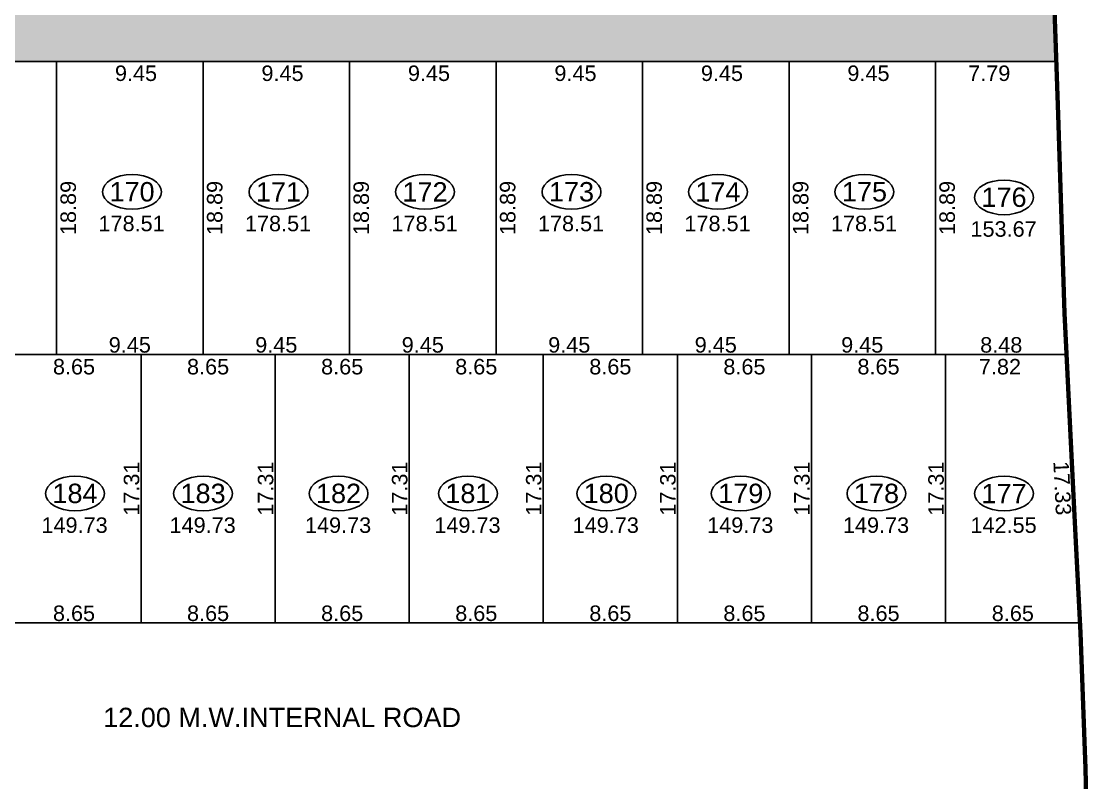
# Model space of a CAD drawing. Header units: millimetres. Extents: x 9625 to 10808, y -1607 to -1252.
# Drawn here: x 10635.9 to 10704.8, y -1423.5 to -1374.4 of the extents above; entities that cross this region are included whole.
import ezdxf

# ---------------------------------------------------------------- set-up
doc = ezdxf.new("R2010")
doc.units = ezdxf.units.MM
doc.header["$LTSCALE"] = 3
doc.header["$MEASUREMENT"] = 0
doc.header["$PDMODE"] = 35
doc.header["$PDSIZE"] = 1
doc.linetypes.add('HIDDEN', pattern=[0.375, 0.25, -0.125])
doc.layers.get('Defpoints').update_dxf_attribs({"linetype": 'HIDDEN'})
for name, color, linetype in [('DIM', 8, 'HIDDEN'), ('DIM1', 8, 'Continuous'), ('PLOT TEXT', 3, 'Continuous'), ('Text', 3, 'Continuous'), ('WALL', 6, 'Continuous')]:
    doc.layers.add(name, color=color, linetype=linetype)
doc.styles.add('ARIAL', font='arial.ttf')
doc.styles.get("Standard").update_dxf_attribs({"font": 'arial.ttf'})
doc.dimstyles.get("Standard").update_dxf_attribs({"dimtxt": 1, "dimasz": 0, "dimexe": 0, "dimexo": 0, "dimgap": 0.1, "dimtad": 1, "dimzin": 0, "dimdsep": 46, "dimtxsty": 'Standard', "dimcen": 0, "dimse1": 1, "dimse2": 1, "dimsd1": 1, "dimsd2": 1, "dimclrd": 256, "dimclre": 256, "dimclrt": 3, "dimadec": 0, "dimazin": 0, "dimtfac": 1, "dimtix": 1, "dimtofl": 0, "dimtmove": 2, "dimatfit": 3, "dimfxl": 1, "dimtolj": 1, "dimtzin": 0, "dimlwd": -1, "dimlwe": -1, "dimarcsym": 0})

# ---------------------------------------------------------------- blocks, each defined once
blk = doc.blocks.new('*D1519')
at = {"layer": 'Defpoints', "color": 0}
for p in [(10694.888, -1376.988), (10702.681, -1376.988), (10702.681, -1376.988)]:
    blk.add_point(p, dxfattribs=at)
at = {"layer": 'DIM1', "color": 3, "insert": (10698.356, -1377.751), "char_height": 1, "attachment_point": 5}
blk.add_mtext('\\A1;7.79', dxfattribs=at)
blk = doc.blocks.new('*D1087')
at = {"layer": 'Defpoints', "color": 0}
for p in [(10701.341, -1395.977), (10703.371, -1395.879), (10704.203, -1413.188)]:
    blk.add_point(p, dxfattribs=at)
at = {"layer": 'DIM1', "color": 3, "insert": (10703.068, -1404.504), "char_height": 1, "attachment_point": 5, "rotation": 272.75244}
blk.add_mtext('\\A1;17.33', dxfattribs=at)
blk = doc.blocks.new('*D1086')
at = {"layer": 'Defpoints', "color": 0}
for p in [(10695.553, -1413.188), (10704.203, -1413.188), (10704.203, -1413.188)]:
    blk.add_point(p, dxfattribs=at)
at = {"layer": 'DIM1', "color": 3, "insert": (10699.878, -1412.577), "char_height": 1, "attachment_point": 5}
blk.add_mtext('\\A1;8.65', dxfattribs=at)
blk = doc.blocks.new('*D1085')
at = {"layer": 'Defpoints', "color": 0}
for p in [(10695.553, -1395.879), (10703.371, -1395.879), (10703.371, -1395.879)]:
    blk.add_point(p, dxfattribs=at)
at = {"layer": 'DIM1', "color": 3, "insert": (10699.046, -1396.675), "char_height": 1, "attachment_point": 5}
blk.add_mtext('\\A1;7.82', dxfattribs=at)
blk = doc.blocks.new('*D1084')
at = {"layer": 'Defpoints', "color": 0}
for p in [(10695.538, -1395.879), (10695.538, -1395.879), (10695.538, -1413.188)]:
    blk.add_point(p, dxfattribs=at)
at = {"layer": 'DIM1', "color": 3, "insert": (10694.928, -1404.533), "char_height": 1, "attachment_point": 5, "rotation": 90}
blk.add_mtext('\\A1;17.31', dxfattribs=at)
blk = doc.blocks.new('*D1083')
at = {"layer": 'Defpoints', "color": 0}
for p in [(10686.888, -1413.188), (10695.538, -1413.188), (10695.538, -1413.188)]:
    blk.add_point(p, dxfattribs=at)
at = {"layer": 'DIM1', "color": 3, "insert": (10691.213, -1412.577), "char_height": 1, "attachment_point": 5}
blk.add_mtext('\\A1;8.65', dxfattribs=at)
blk = doc.blocks.new('*D1082')
at = {"layer": 'Defpoints', "color": 0}
for p in [(10686.888, -1395.879), (10695.538, -1395.879), (10695.538, -1395.879)]:
    blk.add_point(p, dxfattribs=at)
at = {"layer": 'DIM1', "color": 3, "insert": (10691.213, -1396.675), "char_height": 1, "attachment_point": 5}
blk.add_mtext('\\A1;8.65', dxfattribs=at)
blk = doc.blocks.new('*D1081')
at = {"layer": 'Defpoints', "color": 0}
for p in [(10686.888, -1395.879), (10686.888, -1395.879), (10686.888, -1413.188)]:
    blk.add_point(p, dxfattribs=at)
at = {"layer": 'DIM1', "color": 3, "insert": (10686.278, -1404.533), "char_height": 1, "attachment_point": 5, "rotation": 90}
blk.add_mtext('\\A1;17.31', dxfattribs=at)
blk = doc.blocks.new('*D1080')
at = {"layer": 'Defpoints', "color": 0}
for p in [(10678.238, -1413.188), (10686.888, -1413.188), (10686.888, -1413.188)]:
    blk.add_point(p, dxfattribs=at)
at = {"layer": 'DIM1', "color": 3, "insert": (10682.563, -1412.577), "char_height": 1, "attachment_point": 5}
blk.add_mtext('\\A1;8.65', dxfattribs=at)
blk = doc.blocks.new('*D1079')
at = {"layer": 'Defpoints', "color": 0}
for p in [(10678.238, -1395.879), (10686.888, -1395.879), (10686.888, -1395.879)]:
    blk.add_point(p, dxfattribs=at)
at = {"layer": 'DIM1', "color": 3, "insert": (10682.563, -1396.675), "char_height": 1, "attachment_point": 5}
blk.add_mtext('\\A1;8.65', dxfattribs=at)
blk = doc.blocks.new('*D1078')
at = {"layer": 'Defpoints', "color": 0}
for p in [(10678.238, -1395.879), (10678.238, -1395.879), (10678.238, -1413.188)]:
    blk.add_point(p, dxfattribs=at)
at = {"layer": 'DIM1', "color": 3, "insert": (10677.628, -1404.533), "char_height": 1, "attachment_point": 5, "rotation": 90}
blk.add_mtext('\\A1;17.31', dxfattribs=at)
blk = doc.blocks.new('*D1077')
at = {"layer": 'Defpoints', "color": 0}
for p in [(10669.588, -1413.188), (10678.238, -1413.188), (10678.238, -1413.188)]:
    blk.add_point(p, dxfattribs=at)
at = {"layer": 'DIM1', "color": 3, "insert": (10673.913, -1412.577), "char_height": 1, "attachment_point": 5}
blk.add_mtext('\\A1;8.65', dxfattribs=at)
blk = doc.blocks.new('*D1076')
at = {"layer": 'Defpoints', "color": 0}
for p in [(10669.588, -1395.879), (10678.238, -1395.879), (10678.238, -1395.879)]:
    blk.add_point(p, dxfattribs=at)
at = {"layer": 'DIM1', "color": 3, "insert": (10673.913, -1396.675), "char_height": 1, "attachment_point": 5}
blk.add_mtext('\\A1;8.65', dxfattribs=at)
blk = doc.blocks.new('*D1075')
at = {"layer": 'Defpoints', "color": 0}
for p in [(10669.588, -1395.879), (10669.588, -1395.879), (10669.588, -1413.188)]:
    blk.add_point(p, dxfattribs=at)
at = {"layer": 'DIM1', "color": 3, "insert": (10668.978, -1404.533), "char_height": 1, "attachment_point": 5, "rotation": 90}
blk.add_mtext('\\A1;17.31', dxfattribs=at)
blk = doc.blocks.new('*D1074')
at = {"layer": 'Defpoints', "color": 0}
for p in [(10660.938, -1413.188), (10669.588, -1413.188), (10669.588, -1413.188)]:
    blk.add_point(p, dxfattribs=at)
at = {"layer": 'DIM1', "color": 3, "insert": (10665.263, -1412.577), "char_height": 1, "attachment_point": 5}
blk.add_mtext('\\A1;8.65', dxfattribs=at)
blk = doc.blocks.new('*D1073')
at = {"layer": 'Defpoints', "color": 0}
for p in [(10660.938, -1395.879), (10669.588, -1395.879), (10669.588, -1395.879)]:
    blk.add_point(p, dxfattribs=at)
at = {"layer": 'DIM1', "color": 3, "insert": (10665.263, -1396.675), "char_height": 1, "attachment_point": 5}
blk.add_mtext('\\A1;8.65', dxfattribs=at)
blk = doc.blocks.new('*D1072')
at = {"layer": 'Defpoints', "color": 0}
for p in [(10660.938, -1395.879), (10660.938, -1395.879), (10660.938, -1413.188)]:
    blk.add_point(p, dxfattribs=at)
at = {"layer": 'DIM1', "color": 3, "insert": (10660.328, -1404.533), "char_height": 1, "attachment_point": 5, "rotation": 90}
blk.add_mtext('\\A1;17.31', dxfattribs=at)
blk = doc.blocks.new('*D1071')
at = {"layer": 'Defpoints', "color": 0}
for p in [(10652.288, -1413.188), (10660.938, -1413.188), (10660.938, -1413.188)]:
    blk.add_point(p, dxfattribs=at)
at = {"layer": 'DIM1', "color": 3, "insert": (10656.613, -1412.577), "char_height": 1, "attachment_point": 5}
blk.add_mtext('\\A1;8.65', dxfattribs=at)
blk = doc.blocks.new('*D1070')
at = {"layer": 'Defpoints', "color": 0}
for p in [(10652.288, -1395.879), (10660.938, -1395.879), (10660.938, -1395.879)]:
    blk.add_point(p, dxfattribs=at)
at = {"layer": 'DIM1', "color": 3, "insert": (10656.613, -1396.675), "char_height": 1, "attachment_point": 5}
blk.add_mtext('\\A1;8.65', dxfattribs=at)
blk = doc.blocks.new('*D1069')
at = {"layer": 'Defpoints', "color": 0}
for p in [(10652.288, -1395.879), (10652.288, -1395.879), (10652.288, -1413.188)]:
    blk.add_point(p, dxfattribs=at)
at = {"layer": 'DIM1', "color": 3, "insert": (10651.678, -1404.533), "char_height": 1, "attachment_point": 5, "rotation": 90}
blk.add_mtext('\\A1;17.31', dxfattribs=at)
blk = doc.blocks.new('*D1068')
at = {"layer": 'Defpoints', "color": 0}
for p in [(10643.638, -1413.188), (10652.288, -1413.188), (10652.288, -1413.188)]:
    blk.add_point(p, dxfattribs=at)
at = {"layer": 'DIM1', "color": 3, "insert": (10647.963, -1412.577), "char_height": 1, "attachment_point": 5}
blk.add_mtext('\\A1;8.65', dxfattribs=at)
blk = doc.blocks.new('*D1067')
at = {"layer": 'Defpoints', "color": 0}
for p in [(10643.638, -1395.879), (10652.288, -1395.879), (10652.288, -1395.879)]:
    blk.add_point(p, dxfattribs=at)
at = {"layer": 'DIM1', "color": 3, "insert": (10647.963, -1396.675), "char_height": 1, "attachment_point": 5}
blk.add_mtext('\\A1;8.65', dxfattribs=at)
blk = doc.blocks.new('*D1066')
at = {"layer": 'Defpoints', "color": 0}
for p in [(10643.638, -1395.879), (10643.638, -1395.879), (10643.638, -1413.188)]:
    blk.add_point(p, dxfattribs=at)
at = {"layer": 'DIM1', "color": 3, "insert": (10643.028, -1404.533), "char_height": 1, "attachment_point": 5, "rotation": 90}
blk.add_mtext('\\A1;17.31', dxfattribs=at)
blk = doc.blocks.new('*D1065')
at = {"layer": 'Defpoints', "color": 0}
for p in [(10634.988, -1413.188), (10643.638, -1413.188), (10643.638, -1413.188)]:
    blk.add_point(p, dxfattribs=at)
at = {"layer": 'DIM1', "color": 3, "insert": (10639.313, -1412.577), "char_height": 1, "attachment_point": 5}
blk.add_mtext('\\A1;8.65', dxfattribs=at)
blk = doc.blocks.new('*D1064')
at = {"layer": 'Defpoints', "color": 0}
for p in [(10634.988, -1395.879), (10643.638, -1395.879), (10643.638, -1395.879)]:
    blk.add_point(p, dxfattribs=at)
at = {"layer": 'DIM1', "color": 3, "insert": (10639.313, -1396.675), "char_height": 1, "attachment_point": 5}
blk.add_mtext('\\A1;8.65', dxfattribs=at)
blk = doc.blocks.new('*D1052')
at = {"layer": 'Defpoints', "color": 0}
for p in [(10694.888, -1395.879), (10703.371, -1395.879), (10703.371, -1395.879)]:
    blk.add_point(p, dxfattribs=at)
at = {"layer": 'DIM1', "color": 3, "insert": (10699.13, -1395.269), "char_height": 1, "attachment_point": 5}
blk.add_mtext('\\A1;8.48', dxfattribs=at)
blk = doc.blocks.new('*D1051')
at = {"layer": 'Defpoints', "color": 0}
for p in [(10685.438, -1395.879), (10694.888, -1395.879), (10694.888, -1395.879)]:
    blk.add_point(p, dxfattribs=at)
at = {"layer": 'DIM1', "color": 3, "insert": (10690.163, -1395.269), "char_height": 1, "attachment_point": 5}
blk.add_mtext('\\A1;9.45', dxfattribs=at)
blk = doc.blocks.new('*D1050')
at = {"layer": 'Defpoints', "color": 0}
for p in [(10675.988, -1395.879), (10685.438, -1395.879), (10685.438, -1395.879)]:
    blk.add_point(p, dxfattribs=at)
at = {"layer": 'DIM1', "color": 3, "insert": (10680.713, -1395.269), "char_height": 1, "attachment_point": 5}
blk.add_mtext('\\A1;9.45', dxfattribs=at)
blk = doc.blocks.new('*D1049')
at = {"layer": 'Defpoints', "color": 0}
for p in [(10666.538, -1395.879), (10675.988, -1395.879), (10675.988, -1395.879)]:
    blk.add_point(p, dxfattribs=at)
at = {"layer": 'DIM1', "color": 3, "insert": (10671.263, -1395.269), "char_height": 1, "attachment_point": 5}
blk.add_mtext('\\A1;9.45', dxfattribs=at)
blk = doc.blocks.new('*D1048')
at = {"layer": 'Defpoints', "color": 0}
for p in [(10657.088, -1395.879), (10666.538, -1395.879), (10666.538, -1395.879)]:
    blk.add_point(p, dxfattribs=at)
at = {"layer": 'DIM1', "color": 3, "insert": (10661.813, -1395.269), "char_height": 1, "attachment_point": 5}
blk.add_mtext('\\A1;9.45', dxfattribs=at)
blk = doc.blocks.new('*D1047')
at = {"layer": 'Defpoints', "color": 0}
for p in [(10647.638, -1395.879), (10657.088, -1395.879), (10657.088, -1395.879)]:
    blk.add_point(p, dxfattribs=at)
at = {"layer": 'DIM1', "color": 3, "insert": (10652.363, -1395.269), "char_height": 1, "attachment_point": 5}
blk.add_mtext('\\A1;9.45', dxfattribs=at)
blk = doc.blocks.new('*D1046')
at = {"layer": 'Defpoints', "color": 0}
for p in [(10638.188, -1395.879), (10647.638, -1395.879), (10647.638, -1395.879)]:
    blk.add_point(p, dxfattribs=at)
at = {"layer": 'DIM1', "color": 3, "insert": (10642.913, -1395.269), "char_height": 1, "attachment_point": 5}
blk.add_mtext('\\A1;9.45', dxfattribs=at)
blk = doc.blocks.new('*D1045')
at = {"layer": 'Defpoints', "color": 0}
for p in [(10628.738, -1395.879), (10638.188, -1395.879), (10638.188, -1395.879)]:
    blk.add_point(p, dxfattribs=at)
at = {"layer": 'DIM1', "color": 3, "insert": (10633.463, -1395.269), "char_height": 1, "attachment_point": 5}
blk.add_mtext('\\A1;9.45', dxfattribs=at)
blk = doc.blocks.new('*D1041')
at = {"layer": 'Defpoints', "color": 0}
for p in [(10694.888, -1376.988), (10696.164, -1376.988), (10694.888, -1395.879)]:
    blk.add_point(p, dxfattribs=at)
at = {"layer": 'DIM1', "color": 3, "insert": (10695.646, -1386.433), "char_height": 1, "attachment_point": 5, "rotation": 90}
blk.add_mtext('\\A1;18.89', dxfattribs=at)
blk = doc.blocks.new('*D1040')
at = {"layer": 'Defpoints', "color": 0}
for p in [(10685.438, -1376.988), (10694.888, -1376.988), (10694.888, -1376.988)]:
    blk.add_point(p, dxfattribs=at)
at = {"layer": 'DIM1', "color": 3, "insert": (10690.563, -1377.751), "char_height": 1, "attachment_point": 5}
blk.add_mtext('\\A1;9.45', dxfattribs=at)
blk = doc.blocks.new('*D1039')
at = {"layer": 'Defpoints', "color": 0}
for p in [(10685.438, -1376.988), (10686.714, -1376.988), (10685.438, -1395.879)]:
    blk.add_point(p, dxfattribs=at)
at = {"layer": 'DIM1', "color": 3, "insert": (10686.196, -1386.433), "char_height": 1, "attachment_point": 5, "rotation": 90}
blk.add_mtext('\\A1;18.89', dxfattribs=at)
blk = doc.blocks.new('*D1038')
at = {"layer": 'Defpoints', "color": 0}
for p in [(10675.988, -1376.988), (10685.438, -1376.988), (10685.438, -1376.988)]:
    blk.add_point(p, dxfattribs=at)
at = {"layer": 'DIM1', "color": 3, "insert": (10681.113, -1377.751), "char_height": 1, "attachment_point": 5}
blk.add_mtext('\\A1;9.45', dxfattribs=at)
blk = doc.blocks.new('*D1037')
at = {"layer": 'Defpoints', "color": 0}
for p in [(10675.988, -1376.988), (10677.264, -1376.988), (10675.988, -1395.879)]:
    blk.add_point(p, dxfattribs=at)
at = {"layer": 'DIM1', "color": 3, "insert": (10676.746, -1386.433), "char_height": 1, "attachment_point": 5, "rotation": 90}
blk.add_mtext('\\A1;18.89', dxfattribs=at)
blk = doc.blocks.new('*D1036')
at = {"layer": 'Defpoints', "color": 0}
for p in [(10666.538, -1376.988), (10675.988, -1376.988), (10675.988, -1376.988)]:
    blk.add_point(p, dxfattribs=at)
at = {"layer": 'DIM1', "color": 3, "insert": (10671.663, -1377.751), "char_height": 1, "attachment_point": 5}
blk.add_mtext('\\A1;9.45', dxfattribs=at)
blk = doc.blocks.new('*D1035')
at = {"layer": 'Defpoints', "color": 0}
for p in [(10666.538, -1376.988), (10667.814, -1376.988), (10666.538, -1395.879)]:
    blk.add_point(p, dxfattribs=at)
at = {"layer": 'DIM1', "color": 3, "insert": (10667.296, -1386.433), "char_height": 1, "attachment_point": 5, "rotation": 90}
blk.add_mtext('\\A1;18.89', dxfattribs=at)
blk = doc.blocks.new('*D1034')
at = {"layer": 'Defpoints', "color": 0}
for p in [(10657.088, -1376.988), (10666.538, -1376.988), (10666.538, -1376.988)]:
    blk.add_point(p, dxfattribs=at)
at = {"layer": 'DIM1', "color": 3, "insert": (10662.213, -1377.751), "char_height": 1, "attachment_point": 5}
blk.add_mtext('\\A1;9.45', dxfattribs=at)
blk = doc.blocks.new('*D1033')
at = {"layer": 'Defpoints', "color": 0}
for p in [(10657.088, -1376.988), (10658.364, -1376.988), (10657.088, -1395.879)]:
    blk.add_point(p, dxfattribs=at)
at = {"layer": 'DIM1', "color": 3, "insert": (10657.846, -1386.433), "char_height": 1, "attachment_point": 5, "rotation": 90}
blk.add_mtext('\\A1;18.89', dxfattribs=at)
blk = doc.blocks.new('*D1032')
at = {"layer": 'Defpoints', "color": 0}
for p in [(10647.638, -1376.988), (10657.088, -1376.988), (10657.088, -1376.988)]:
    blk.add_point(p, dxfattribs=at)
at = {"layer": 'DIM1', "color": 3, "insert": (10652.763, -1377.751), "char_height": 1, "attachment_point": 5}
blk.add_mtext('\\A1;9.45', dxfattribs=at)
blk = doc.blocks.new('*D1031')
at = {"layer": 'Defpoints', "color": 0}
for p in [(10647.638, -1376.988), (10648.914, -1376.988), (10647.638, -1395.879)]:
    blk.add_point(p, dxfattribs=at)
at = {"layer": 'DIM1', "color": 3, "insert": (10648.396, -1386.433), "char_height": 1, "attachment_point": 5, "rotation": 90}
blk.add_mtext('\\A1;18.89', dxfattribs=at)
blk = doc.blocks.new('*D1030')
at = {"layer": 'Defpoints', "color": 0}
for p in [(10638.188, -1376.988), (10647.638, -1376.988), (10647.638, -1376.988)]:
    blk.add_point(p, dxfattribs=at)
at = {"layer": 'DIM1', "color": 3, "insert": (10643.313, -1377.751), "char_height": 1, "attachment_point": 5}
blk.add_mtext('\\A1;9.45', dxfattribs=at)
blk = doc.blocks.new('*D1029')
at = {"layer": 'Defpoints', "color": 0}
for p in [(10638.188, -1376.988), (10639.464, -1376.988), (10638.188, -1395.879)]:
    blk.add_point(p, dxfattribs=at)
at = {"layer": 'DIM1', "color": 3, "insert": (10638.946, -1386.433), "char_height": 1, "attachment_point": 5, "rotation": 90}
blk.add_mtext('\\A1;18.89', dxfattribs=at)
blk = doc.blocks.new('*D1028')
at = {"layer": 'Defpoints', "color": 0}
for p in [(10628.738, -1376.988), (10638.188, -1376.988), (10638.188, -1376.988)]:
    blk.add_point(p, dxfattribs=at)
at = {"layer": 'DIM1', "color": 3, "insert": (10633.863, -1377.751), "char_height": 1, "attachment_point": 5}
blk.add_mtext('\\A1;9.45', dxfattribs=at)

msp = doc.modelspace()

# ---------------------------------------------------------------- hatches: boundary and pattern name
at = {"layer": 'DIM', "ltscale": 0.05}
h = msp.add_hatch(dxfattribs=at)
h.set_pattern_fill('DOTS', color=252, scale=10)
h.set_pattern_definition([(0, (1937.42874, 14.3402), (0.3125, 0.625), [0, -0.625])])
h.paths.add_polyline_path([(10591.3884, -1376.9876), (10591.3884, -1314.4448), (10595.2988, -1314.4441), (10598.0835, -1314.4605), (10609.3045, -1314.5265), (10612.2053, -1314.5255), (10618.4184, -1314.5638), (10627.9901, -1314.5332), (10639.2451, -1314.4973), (10651.7511, -1314.4821), (10661.9169, -1314.52), (10671.4261, -1314.5106), (10681.2453, -1314.4865), (10689.5005, -1314.4663), (10699.9333, -1314.3662), (10700.1772, -1318.8976), (10700.8669, -1331.7158), (10701.2049, -1340.0641), (10701.3391, -1344.2192), (10702.061, -1352.4772), (10702.156, -1357.49), (10702.3341, -1366.8477), (10702.6807, -1376.9876)])

# ---------------------------------------------------------------- linework, layer by layer
at = {"layer": 'PLOT TEXT', "extrusion": (0, 0, -1)}
for centre in [(10643.0557, -1385.3955), (10652.5057, -1385.3955), (10661.9557, -1385.3955), (10671.4057, -1385.3955), (10680.8557, -1385.3955), (10690.3057, -1385.3955), (10699.3083, -1385.748), (10639.3764, -1404.8486), (10647.639, -1404.8486), (10656.3775, -1404.8486), (10664.7228, -1404.8486), (10673.6464, -1404.8486), (10682.3221, -1404.8486), (10691.0805, -1404.8486), (10699.3083, -1404.8486)]:
    msp.add_ellipse(centre, major_axis=(1.9004, 0), ratio=0.5882805, dxfattribs=at)
at = {"layer": 'WALL', "linetype": 'HIDDEN', "lineweight": 25}
msp.add_line((10702.6807, -1376.9876), (10600.3884, -1376.9876), dxfattribs=at)
at = {"layer": 'WALL'}
msp.add_line((10600.3884, -1376.9876), (10702.6807, -1376.9876), dxfattribs=at)
at = {"layer": 'WALL', "lineweight": 25}
for p, q in [((10638.1884, -1395.8793), (10638.1884, -1376.9876)), ((10647.6384, -1395.8793), (10647.6384, -1376.9876)), ((10657.0884, -1395.8793), (10657.0884, -1376.9876)), ((10666.5384, -1395.8793), (10666.5384, -1376.9876)), ((10675.9884, -1395.8793), (10675.9884, -1376.9876)), ((10685.4384, -1395.8793), (10685.4384, -1376.9876)), ((10694.8884, -1395.8793), (10694.8884, -1376.9876)), ((10600.3884, -1395.8793), (10703.3709, -1395.8793)), ((10643.6384, -1395.8793), (10643.6384, -1413.1876)), ((10652.2884, -1395.8793), (10652.2884, -1413.1876)), ((10660.9384, -1395.8793), (10660.9384, -1413.1876)), ((10669.5884, -1395.8793), (10669.5884, -1413.1876)), ((10678.2384, -1395.8793), (10678.2384, -1413.1876)), ((10686.8884, -1395.8793), (10686.8884, -1413.1876)), ((10695.5384, -1395.8793), (10695.5384, -1413.1876)), ((10604.8884, -1413.1876), (10704.203, -1413.1876))]:
    msp.add_line(p, q, dxfattribs=at)
at = {"layer": 'WALL', "color": 4, "linetype": 'HIDDEN', "lineweight": 25}
msp.add_lwpolyline([(10591.3884, -1376.9876), (10591.3884, -1314.4448), (10595.2988, -1314.4441), (10598.0835, -1314.4605), (10609.3045, -1314.5265), (10612.2053, -1314.5255), (10618.4184, -1314.5638), (10627.9901, -1314.5332), (10639.2451, -1314.4973), (10651.7511, -1314.4821), (10661.9169, -1314.52), (10671.4261, -1314.5106), (10681.2453, -1314.4865), (10689.5005, -1314.4663), (10699.9333, -1314.3662), (10700.1772, -1318.8976), (10700.8669, -1331.7158), (10701.2049, -1340.0641), (10701.3391, -1344.2192), (10702.061, -1352.4772), (10702.156, -1357.49), (10702.3341, -1366.8477), (10702.6807, -1376.9876)], close=True, dxfattribs=at)
at = {"layer": 'WALL', "color": 5, "linetype": 'Continuous', "lineweight": 70}
msp.add_lwpolyline([(10627.9901, -1314.5332), (10639.2451, -1314.4973), (10651.7511, -1314.4821), (10661.9169, -1314.52), (10671.4261, -1314.5106), (10681.2453, -1314.4865), (10689.5005, -1314.4663), (10699.9333, -1314.3662), (10700.1772, -1318.8976), (10700.8669, -1331.7158), (10701.2049, -1340.0641), (10701.3391, -1344.2192), (10702.061, -1352.4772), (10702.156, -1357.49), (10702.3341, -1366.8477), (10702.7983, -1380.4269), (10703.2021, -1393.2202), (10703.641, -1401.9763), (10703.9203, -1407.5465), (10704.2357, -1413.84), (10704.5691, -1422.5784), (10704.7688, -1430.95)], dxfattribs=at)

# ---------------------------------------------------------------- texts
at = {"layer": 'PLOT TEXT', "linetype": 'Continuous', "attachment_point": 5, "style": 'ARIAL'}
for s, insert, char_height in [('\\A1;170', (10643.0557, -1385.3955), 1.25), ('\\A1;171', (10652.5057, -1385.3955), 1.25), ('\\A1;172', (10661.9557, -1385.3955), 1.25), ('\\A1;173', (10671.4057, -1385.3955), 1.25), ('\\A1;174', (10680.8557, -1385.3955), 1.25), ('\\A1;175', (10690.3057, -1385.3955), 1.25), ('\\A1;176', (10699.3083, -1385.748), 1.25), ('\\A1;178.51', (10643.027, -1387.4411), 1), ('\\A1;178.51', (10652.477, -1387.4411), 1), ('\\A1;178.51', (10661.927, -1387.4411), 1), ('\\A1;178.51', (10671.377, -1387.4411), 1), ('\\A1;178.51', (10680.827, -1387.4411), 1), ('\\A1;178.51', (10690.277, -1387.4411), 1), ('\\A1;153.67', (10699.2796, -1387.7936), 1), ('\\A1;184', (10639.3764, -1404.8486), 1.25), ('\\A1;183', (10647.639, -1404.8486), 1.25), ('\\A1;182', (10656.3775, -1404.8486), 1.25), ('\\A1;181', (10664.7228, -1404.8486), 1.25), ('\\A1;180', (10673.6464, -1404.8486), 1.25), ('\\A1;179', (10682.3221, -1404.8486), 1.25), ('\\A1;178', (10691.0805, -1404.8486), 1.25), ('\\A1;177', (10699.3083, -1404.8486), 1.25), ('\\A1;149.73', (10639.3476, -1406.8942), 1), ('\\A1;149.73', (10647.6102, -1406.8942), 1), ('\\A1;149.73', (10656.3488, -1406.8942), 1), ('\\A1;149.73', (10664.694, -1406.8942), 1), ('\\A1;149.73', (10673.6176, -1406.8942), 1), ('\\A1;149.73', (10682.2934, -1406.8942), 1), ('\\A1;149.73', (10691.0518, -1406.8942), 1), ('\\A1;142.55', (10699.2796, -1406.8942), 1)]:
    msp.add_mtext(s, dxfattribs=dict(at, insert=insert, char_height=char_height))
at = {"layer": 'Text', "linetype": 'Continuous', "insert": (10652.7392, -1419.2969), "char_height": 1.25, "attachment_point": 5, "style": 'ARIAL'}
msp.add_mtext('\\A1;12.00 M.W.INTERNAL ROAD', dxfattribs=at)

# ---------------------------------------------------------------- dimensions: what is measured, and where the dimension line sits
at = {"layer": 'DIM1'}
for base, p1, p2, angle, picture, middle in [((10638.1884, -1376.9876), (10628.7384, -1376.9876), (10638.1884, -1376.9876), 0, '*D1028', (10633.8634, -1377.7513)), ((10647.6384, -1376.9876), (10638.1884, -1376.9876), (10647.6384, -1376.9876), 0, '*D1030', (10643.3134, -1377.7513)), ((10639.4645, -1376.9876), (10638.1884, -1395.8793), (10638.1884, -1376.9876), 90, '*D1029', (10638.9463, -1386.4335)), ((10657.0884, -1376.9876), (10647.6384, -1376.9876), (10657.0884, -1376.9876), 0, '*D1032', (10652.7634, -1377.7513)), ((10648.9145, -1376.9876), (10647.6384, -1395.8793), (10647.6384, -1376.9876), 90, '*D1031', (10648.3963, -1386.4335)), ((10666.5384, -1376.9876), (10657.0884, -1376.9876), (10666.5384, -1376.9876), 0, '*D1034', (10662.2134, -1377.7513)), ((10658.3645, -1376.9876), (10657.0884, -1395.8793), (10657.0884, -1376.9876), 90, '*D1033', (10657.8463, -1386.4335)), ((10675.9884, -1376.9876), (10666.5384, -1376.9876), (10675.9884, -1376.9876), 0, '*D1036', (10671.6634, -1377.7513)), ((10667.8145, -1376.9876), (10666.5384, -1395.8793), (10666.5384, -1376.9876), 90, '*D1035', (10667.2963, -1386.4335)), ((10685.4384, -1376.9876), (10675.9884, -1376.9876), (10685.4384, -1376.9876), 0, '*D1038', (10681.1134, -1377.7513)), ((10677.2645, -1376.9876), (10675.9884, -1395.8793), (10675.9884, -1376.9876), 90, '*D1037', (10676.7463, -1386.4335)), ((10694.8884, -1376.9876), (10685.4384, -1376.9876), (10694.8884, -1376.9876), 0, '*D1040', (10690.5634, -1377.7513)), ((10686.7145, -1376.9876), (10685.4384, -1395.8793), (10685.4384, -1376.9876), 90, '*D1039', (10686.1963, -1386.4335)), ((10702.6807, -1376.9876), (10694.8884, -1376.9876), (10702.6807, -1376.9876), 0, '*D1519', (10698.3557, -1377.7513)), ((10696.1645, -1376.9876), (10694.8884, -1395.8793), (10694.8884, -1376.9876), 90, '*D1041', (10695.6463, -1386.4335)), ((10643.6384, -1395.8793), (10634.9884, -1395.8793), (10643.6384, -1395.8793), 0, '*D1064', (10639.3134, -1396.6747)), ((10652.2884, -1395.8793), (10643.6384, -1395.8793), (10652.2884, -1395.8793), 0, '*D1067', (10647.9634, -1396.6747)), ((10660.9384, -1395.8793), (10652.2884, -1395.8793), (10660.9384, -1395.8793), 0, '*D1070', (10656.6134, -1396.6747)), ((10669.5884, -1395.8793), (10660.9384, -1395.8793), (10669.5884, -1395.8793), 0, '*D1073', (10665.2634, -1396.6747)), ((10678.2384, -1395.8793), (10669.5884, -1395.8793), (10678.2384, -1395.8793), 0, '*D1076', (10673.9134, -1396.6747)), ((10686.8884, -1395.8793), (10678.2384, -1395.8793), (10686.8884, -1395.8793), 0, '*D1079', (10682.5634, -1396.6747)), ((10695.5384, -1395.8793), (10686.8884, -1395.8793), (10695.5384, -1395.8793), 0, '*D1082', (10691.2134, -1396.6747)), ((10703.3709, -1395.8793), (10695.553, -1395.8793), (10703.3709, -1395.8793), 0, '*D1085', (10699.0459, -1396.6747)), ((10701.3409, -1395.9769), (10704.203, -1413.1876), (10703.3709, -1395.8793), 92.752445, '*D1087', (10703.0676, -1404.5041))]:
    dim = msp.add_linear_dim(base=base, p1=p1, p2=p2, angle=angle, dimstyle='Standard', dxfattribs=at)
    dim.commit()
    dim.dimension.update_dxf_attribs({"geometry": picture, "text_midpoint": middle, "dimtype": 129})
for p1, p2, picture, middle in [((10628.7384, -1395.8793), (10638.1884, -1395.8793), '*D1045', (10633.4634, -1395.2687)), ((10638.1884, -1395.8793), (10647.6384, -1395.8793), '*D1046', (10642.9134, -1395.2687)), ((10647.6384, -1395.8793), (10657.0884, -1395.8793), '*D1047', (10652.3634, -1395.2687)), ((10657.0884, -1395.8793), (10666.5384, -1395.8793), '*D1048', (10661.8134, -1395.2687)), ((10666.5384, -1395.8793), (10675.9884, -1395.8793), '*D1049', (10671.2634, -1395.2687)), ((10675.9884, -1395.8793), (10685.4384, -1395.8793), '*D1050', (10680.7134, -1395.2687)), ((10685.4384, -1395.8793), (10694.8884, -1395.8793), '*D1051', (10690.1634, -1395.2687)), ((10694.8884, -1395.8793), (10703.3709, -1395.8793), '*D1052', (10699.1297, -1395.2687)), ((10643.6384, -1413.1876), (10643.6384, -1395.8793), '*D1066', (10643.0275, -1404.5335)), ((10652.2884, -1413.1876), (10652.2884, -1395.8793), '*D1069', (10651.6775, -1404.5335)), ((10660.9384, -1413.1876), (10660.9384, -1395.8793), '*D1072', (10660.3275, -1404.5335)), ((10669.5884, -1413.1876), (10669.5884, -1395.8793), '*D1075', (10668.9775, -1404.5335)), ((10678.2384, -1413.1876), (10678.2384, -1395.8793), '*D1078', (10677.6275, -1404.5335)), ((10686.8884, -1413.1876), (10686.8884, -1395.8793), '*D1081', (10686.2775, -1404.5335)), ((10695.5384, -1413.1876), (10695.5384, -1395.8793), '*D1084', (10694.9275, -1404.5335)), ((10634.9884, -1413.1876), (10643.6384, -1413.1876), '*D1065', (10639.3134, -1412.5771)), ((10643.6384, -1413.1876), (10652.2884, -1413.1876), '*D1068', (10647.9634, -1412.5771)), ((10652.2884, -1413.1876), (10660.9384, -1413.1876), '*D1071', (10656.6134, -1412.5771)), ((10660.9384, -1413.1876), (10669.5884, -1413.1876), '*D1074', (10665.2634, -1412.5771)), ((10669.5884, -1413.1876), (10678.2384, -1413.1876), '*D1077', (10673.9134, -1412.5771)), ((10678.2384, -1413.1876), (10686.8884, -1413.1876), '*D1080', (10682.5634, -1412.5771)), ((10686.8884, -1413.1876), (10695.5384, -1413.1876), '*D1083', (10691.2134, -1412.5771)), ((10695.553, -1413.1876), (10704.203, -1413.1876), '*D1086', (10699.878, -1412.5771))]:
    dim = msp.add_aligned_dim(p1=p1, p2=p2, distance=0, dimstyle='Standard', dxfattribs=at)
    dim.commit()
    dim.dimension.update_dxf_attribs({"geometry": picture, "text_midpoint": middle})

doc.saveas('drawing.dxf')
